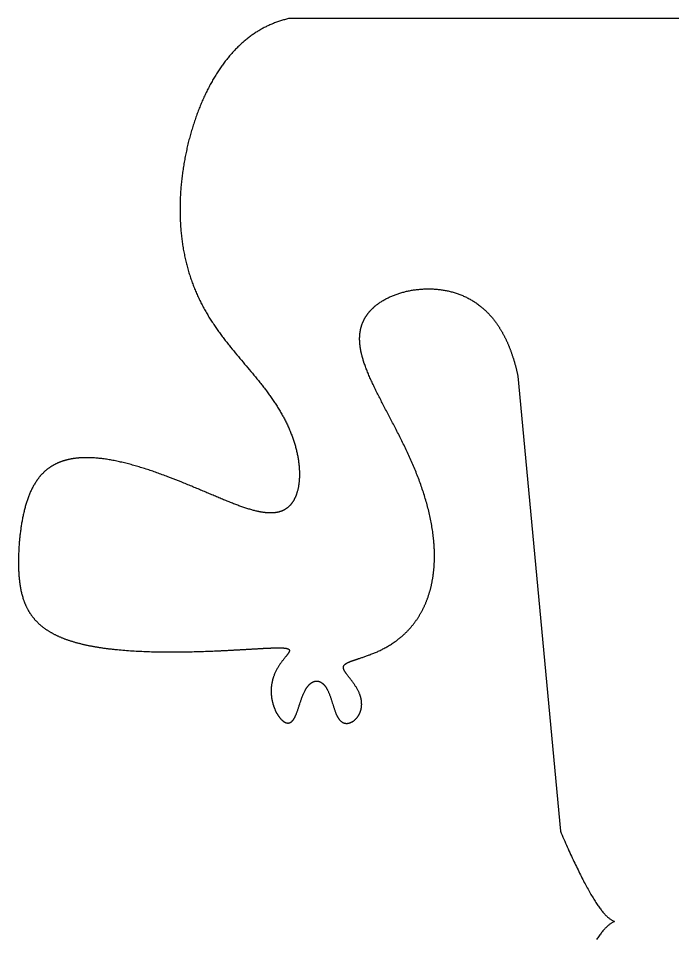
# Model space of a CAD drawing. Extents: x 10 to 579, y 44 to 800.
# Drawn here: x 221.2 to 257.4, y 354 to 405 of the extents above; entities that cross this region are included whole.
import ezdxf

# ---------------------------------------------------------------- set-up
doc = ezdxf.new("R2010")
doc.units = 0
doc.header["$MEASUREMENT"] = 0
doc.layers.get('0').update_dxf_attribs({"lineweight": 0})

msp = doc.modelspace()

# ---------------------------------------------------------------- linework, layer by layer
at = {"color": 18, "lineweight": 25, "true_color": 0x000000}
for p, q in [((286.167, 404.959), (236.167, 404.959)), ((248.818, 385.151), (251.167, 359.959))]:
    msp.add_line(p, q, dxfattribs=at)
for points in [[(236.167, 404.959), (236.111, 404.946), (236.054, 404.932), (235.998, 404.918), (235.943, 404.904), (235.887, 404.889), (235.832, 404.873), (235.777, 404.857), (235.722, 404.84), (235.667, 404.823), (235.613, 404.805), (235.558, 404.787), (235.504, 404.768), (235.451, 404.748), (235.397, 404.728), (235.344, 404.708), (235.291, 404.687), (235.238, 404.666), (235.186, 404.644), (235.133, 404.621), (235.081, 404.598), (235.029, 404.575), (234.978, 404.55), (234.926, 404.526), (234.875, 404.501), (234.824, 404.475), (234.773, 404.449), (234.723, 404.422), (234.673, 404.395), (234.623, 404.367), (234.573, 404.339), (234.523, 404.31), (234.474, 404.281), (234.425, 404.251), (234.376, 404.221), (234.328, 404.19), (234.279, 404.158), (234.231, 404.126), (234.183, 404.094), (234.135, 404.061), (234.088, 404.027), (234.041, 403.993), (233.994, 403.959), (233.947, 403.924), (233.901, 403.888), (233.854, 403.852), (233.808, 403.816), (233.763, 403.778), (233.717, 403.741), (233.672, 403.703), (233.627, 403.664), (233.582, 403.625), (233.537, 403.585), (233.493, 403.545), (233.449, 403.504), (233.405, 403.463), (233.361, 403.421), (233.318, 403.379), (233.274, 403.336), (233.232, 403.293), (233.189, 403.25), (233.146, 403.205), (233.104, 403.161), (233.062, 403.115), (233.02, 403.07), (232.979, 403.023), (232.938, 402.977), (232.897, 402.929), (232.856, 402.882), (232.815, 402.833), (232.775, 402.785), (232.735, 402.736), (232.695, 402.686), (232.656, 402.636), (232.617, 402.585), (232.578, 402.534), (232.539, 402.482), (232.5, 402.43), (232.462, 402.378), (232.424, 402.325), (232.386, 402.271), (232.349, 402.217), (232.312, 402.163), (232.275, 402.108), (232.238, 402.052), (232.201, 401.997), (232.165, 401.94), (232.129, 401.884), (232.093, 401.826), (232.058, 401.769), (232.023, 401.711), (231.988, 401.652), (231.953, 401.593), (231.919, 401.534), (231.885, 401.474), (231.851, 401.413), (231.817, 401.353), (231.784, 401.292), (231.751, 401.23), (231.718, 401.168), (231.686, 401.106), (231.654, 401.043), (231.622, 400.979), (231.59, 400.916), (231.559, 400.852), (231.527, 400.787), (231.497, 400.722), (231.466, 400.657), (231.436, 400.591), (231.406, 400.525), (231.376, 400.459), (231.347, 400.392), (231.318, 400.325), (231.289, 400.257), (231.26, 400.189), (231.232, 400.121), (231.204, 400.052), (231.177, 399.983), (231.149, 399.914), (231.122, 399.844), (231.096, 399.774), (231.069, 399.704), (231.043, 399.633), (231.018, 399.562), (230.992, 399.491), (230.967, 399.419), (230.942, 399.347), (230.918, 399.275), (230.893, 399.202), (230.87, 399.129), (230.846, 399.056), (230.823, 398.983), (230.8, 398.909), (230.777, 398.835), (230.755, 398.761), (230.733, 398.686), (230.712, 398.611), (230.691, 398.536), (230.67, 398.461), (230.649, 398.385), (230.629, 398.31), (230.609, 398.234), (230.59, 398.157), (230.571, 398.081), (230.552, 398.004), (230.534, 397.927), (230.516, 397.85), (230.498, 397.773), (230.481, 397.696), (230.464, 397.618), (230.447, 397.54), (230.431, 397.462), (230.415, 397.384), (230.4, 397.306), (230.384, 397.228), (230.37, 397.149), (230.355, 397.07), (230.342, 396.992), (230.328, 396.913), (230.315, 396.834), (230.302, 396.755), (230.29, 396.675), (230.278, 396.596), (230.266, 396.516), (230.255, 396.437), (230.244, 396.357), (230.234, 396.278), (230.224, 396.198), (230.214, 396.118), (230.205, 396.038), (230.197, 395.958), (230.188, 395.878), (230.18, 395.798), (230.173, 395.718), (230.166, 395.638), (230.159, 395.558), (230.153, 395.478), (230.147, 395.398), (230.142, 395.318), (230.137, 395.238), (230.133, 395.158), (230.128, 395.078), (230.125, 394.998), (230.122, 394.918), (230.119, 394.839), (230.117, 394.759), (230.115, 394.679), (230.113, 394.599), (230.112, 394.52), (230.112, 394.44), (230.112, 394.361), (230.112, 394.281), (230.113, 394.202), (230.114, 394.123), (230.116, 394.044), (230.118, 393.965), (230.121, 393.886), (230.124, 393.807), (230.127, 393.728), (230.131, 393.65), (230.136, 393.572), (230.141, 393.493), (230.146, 393.415), (230.152, 393.337), (230.158, 393.26), (230.165, 393.182), (230.172, 393.105), (230.18, 393.027), (230.188, 392.95), (230.197, 392.873), (230.206, 392.797), (230.216, 392.72), (230.226, 392.644), (230.236, 392.568), (230.247, 392.492), (230.258, 392.416), (230.27, 392.341), (230.283, 392.265), (230.295, 392.19), (230.309, 392.116), (230.323, 392.041), (230.337, 391.967), (230.351, 391.893), (230.367, 391.819), (230.382, 391.745), (230.398, 391.672), (230.415, 391.599), (230.432, 391.526), (230.449, 391.453), (230.467, 391.381), (230.486, 391.309), (230.504, 391.237), (230.524, 391.165), (230.543, 391.094), (230.564, 391.023), (230.584, 390.953), (230.605, 390.882), (230.627, 390.812), (230.649, 390.742), (230.671, 390.673), (230.694, 390.604), (230.718, 390.535), (230.741, 390.466), (230.765, 390.398), (230.79, 390.329), (230.815, 390.262), (230.841, 390.194), (230.867, 390.127), (230.893, 390.06), (230.92, 389.994), (230.947, 389.927), (230.974, 389.862), (231.002, 389.796), (231.031, 389.731), (231.06, 389.666), (231.089, 389.601), (231.119, 389.536), (231.149, 389.472), (231.179, 389.408), (231.21, 389.345), (231.241, 389.282), (231.273, 389.219), (231.304, 389.156), (231.337, 389.094), (231.369, 389.032), (231.402, 388.97), (231.436, 388.909), (231.47, 388.848), (231.504, 388.787), (231.538, 388.726), (231.573, 388.666), (231.608, 388.606), (231.643, 388.546), (231.679, 388.487), (231.715, 388.427), (231.752, 388.369), (231.788, 388.31), (231.825, 388.252), (231.862, 388.193), (231.9, 388.136), (231.938, 388.078), (231.976, 388.021), (232.014, 387.963), (232.053, 387.907), (232.092, 387.85), (232.131, 387.794), (232.17, 387.737), (232.21, 387.681), (232.25, 387.626), (232.29, 387.57), (232.33, 387.515), (232.371, 387.46), (232.411, 387.405), (232.452, 387.35), (232.493, 387.296), (232.535, 387.241), (232.576, 387.187), (232.618, 387.133), (232.659, 387.079), (232.701, 387.026), (232.743, 386.972), (232.786, 386.919), (232.828, 386.866), (232.913, 386.76), (232.998, 386.654), (233.084, 386.55), (233.17, 386.445), (233.256, 386.341), (233.343, 386.237), (233.43, 386.134), (233.516, 386.031), (233.603, 385.928), (233.689, 385.826), (233.776, 385.723), (233.862, 385.621), (233.948, 385.519), (234.034, 385.416), (234.119, 385.314), (234.204, 385.212), (234.288, 385.109), (234.372, 385.007), (234.455, 384.904), (234.537, 384.801), (234.578, 384.75), (234.619, 384.698), (234.66, 384.647), (234.7, 384.595), (234.74, 384.543), (234.78, 384.491), (234.819, 384.439), (234.859, 384.387), (234.898, 384.335), (234.937, 384.283), (234.975, 384.231), (235.014, 384.179), (235.052, 384.126), (235.089, 384.074), (235.127, 384.021), (235.164, 383.968), (235.201, 383.916), (235.237, 383.863), (235.273, 383.81), (235.309, 383.757), (235.345, 383.703), (235.38, 383.65), (235.415, 383.597), (235.45, 383.543), (235.484, 383.489), (235.517, 383.436), (235.551, 383.382), (235.584, 383.328), (235.617, 383.274), (235.649, 383.22), (235.681, 383.165), (235.712, 383.111), (235.743, 383.056), (235.774, 383.002), (235.804, 382.947), (235.834, 382.892), (235.863, 382.837), (235.892, 382.782), (235.921, 382.727), (235.949, 382.672), (235.977, 382.617), (236.004, 382.561), (236.03, 382.506), (236.057, 382.45), (236.083, 382.395), (236.108, 382.339), (236.133, 382.283), (236.157, 382.228), (236.181, 382.172), (236.205, 382.116), (236.227, 382.06), (236.25, 382.004), (236.272, 381.948), (236.293, 381.892), (236.314, 381.836), (236.335, 381.78), (236.355, 381.723), (236.374, 381.667), (236.393, 381.611), (236.412, 381.555), (236.429, 381.499), (236.447, 381.443), (236.464, 381.387), (236.48, 381.331), (236.496, 381.275), (236.511, 381.219), (236.526, 381.164), (236.54, 381.108), (236.554, 381.052), (236.567, 380.997), (236.58, 380.941), (236.592, 380.886), (236.604, 380.831), (236.615, 380.776), (236.625, 380.721), (236.635, 380.666), (236.645, 380.612), (236.654, 380.557), (236.662, 380.503), (236.67, 380.449), (236.677, 380.396), (236.684, 380.342), (236.69, 380.289), (236.696, 380.235), (236.701, 380.183), (236.705, 380.13), (236.709, 380.078), (236.713, 380.026), (236.716, 379.974), (236.718, 379.922), (236.72, 379.871), (236.722, 379.82), (236.722, 379.77), (236.723, 379.72), (236.722, 379.67), (236.721, 379.621), (236.72, 379.572), (236.718, 379.523), (236.716, 379.475), (236.713, 379.427), (236.709, 379.379), (236.705, 379.332), (236.701, 379.286), (236.695, 379.24), (236.69, 379.194), (236.684, 379.149), (236.677, 379.104), (236.67, 379.06), (236.662, 379.016), (236.653, 378.973), (236.645, 378.93), (236.635, 378.888), (236.625, 378.847), (236.615, 378.805), (236.604, 378.765), (236.592, 378.725), (236.586, 378.705), (236.58, 378.686), (236.574, 378.666), (236.568, 378.647), (236.561, 378.628), (236.555, 378.609), (236.548, 378.59), (236.541, 378.571), (236.534, 378.553), (236.527, 378.534), (236.52, 378.516), (236.512, 378.498), (236.505, 378.48), (236.497, 378.462), (236.489, 378.445), (236.481, 378.427), (236.473, 378.41), (236.465, 378.393), (236.457, 378.376), (236.449, 378.359), (236.44, 378.342), (236.431, 378.326), (236.423, 378.309), (236.414, 378.293), (236.405, 378.277), (236.395, 378.261), (236.386, 378.246), (236.377, 378.23), (236.367, 378.215), (236.357, 378.2), (236.347, 378.185), (236.337, 378.17), (236.327, 378.155), (236.317, 378.141), (236.307, 378.127), (236.296, 378.113), (236.286, 378.099), (236.275, 378.085), (236.264, 378.071), (236.253, 378.058), (236.242, 378.045), (236.231, 378.032), (236.219, 378.019), (236.208, 378.006), (236.196, 377.994), (236.185, 377.981), (236.173, 377.969), (236.161, 377.957), (236.149, 377.946), (236.136, 377.934), (236.124, 377.923), (236.112, 377.911), (236.099, 377.9), (236.086, 377.89), (236.073, 377.879), (236.06, 377.868), (236.047, 377.858), (236.034, 377.848), (236.02, 377.838), (236.007, 377.828), (235.993, 377.819), (235.98, 377.809), (235.966, 377.8), (235.952, 377.791), (235.938, 377.783), (235.923, 377.774), (235.909, 377.765), (235.894, 377.757), (235.88, 377.749), (235.865, 377.741), (235.85, 377.734), (235.835, 377.726), (235.82, 377.719), (235.805, 377.712), (235.789, 377.705), (235.774, 377.698), (235.758, 377.692), (235.742, 377.685), (235.726, 377.679), (235.71, 377.673), (235.694, 377.667), (235.678, 377.662), (235.662, 377.656), (235.645, 377.651), (235.628, 377.646), (235.612, 377.641), (235.595, 377.636), (235.578, 377.632), (235.561, 377.628), (235.543, 377.623), (235.526, 377.62), (235.508, 377.616), (235.491, 377.612), (235.473, 377.609), (235.455, 377.606), (235.437, 377.603), (235.419, 377.6), (235.401, 377.597), (235.382, 377.595), (235.364, 377.592), (235.345, 377.59), (235.326, 377.588), (235.308, 377.587), (235.289, 377.585), (235.269, 377.584), (235.25, 377.582), (235.231, 377.581), (235.211, 377.581), (235.192, 377.58), (235.172, 377.579), (235.152, 377.579), (235.132, 377.579), (235.112, 377.579), (235.092, 377.579), (235.071, 377.58), (235.051, 377.58), (235.03, 377.581), (235.009, 377.582), (234.988, 377.583), (234.967, 377.584), (234.946, 377.585), (234.925, 377.587), (234.904, 377.589), (234.882, 377.591), (234.861, 377.593), (234.839, 377.595), (234.817, 377.598), (234.795, 377.6), (234.773, 377.603), (234.751, 377.606), (234.728, 377.609), (234.706, 377.612), (234.683, 377.616), (234.66, 377.619), (234.638, 377.623), (234.615, 377.627), (234.592, 377.631), (234.568, 377.635), (234.545, 377.639), (234.522, 377.644), (234.498, 377.649), (234.474, 377.653), (234.426, 377.664), (234.378, 377.674), (234.329, 377.686), (234.28, 377.697), (234.231, 377.71), (234.18, 377.723), (234.13, 377.737), (234.079, 377.751), (234.027, 377.766), (233.975, 377.781), (233.922, 377.797), (233.869, 377.813), (233.816, 377.83), (233.762, 377.847), (233.707, 377.865), (233.652, 377.884), (233.597, 377.902), (233.541, 377.922), (233.485, 377.941), (233.428, 377.962), (233.371, 377.982), (233.313, 378.003), (233.255, 378.025), (233.197, 378.047), (233.138, 378.069), (233.078, 378.092), (233.019, 378.115), (232.958, 378.139), (232.898, 378.163), (232.837, 378.187), (232.775, 378.211), (232.713, 378.236), (232.651, 378.261), (232.588, 378.287), (232.525, 378.313), (232.461, 378.339), (232.397, 378.365), (232.333, 378.392), (232.268, 378.419), (232.203, 378.446), (232.137, 378.473), (232.072, 378.501), (232.005, 378.529), (231.939, 378.557), (231.872, 378.585), (231.804, 378.614), (231.737, 378.642), (231.669, 378.671), (231.6, 378.7), (231.532, 378.729), (231.463, 378.758), (231.394, 378.788), (231.324, 378.817), (231.254, 378.847), (231.184, 378.876), (231.113, 378.906), (231.043, 378.936), (230.972, 378.965), (230.9, 378.995), (230.829, 379.025), (230.757, 379.055), (230.685, 379.085), (230.613, 379.115), (230.54, 379.145), (230.468, 379.175), (230.395, 379.204), (230.322, 379.234), (230.175, 379.294), (230.027, 379.353), (229.879, 379.412), (229.731, 379.47), (229.582, 379.528), (229.432, 379.585), (229.357, 379.613), (229.282, 379.641), (229.207, 379.669), (229.132, 379.697), (229.057, 379.724), (228.981, 379.751), (228.906, 379.778), (228.831, 379.805), (228.756, 379.832), (228.68, 379.858), (228.605, 379.884), (228.53, 379.91), (228.455, 379.935), (228.379, 379.96), (228.304, 379.985), (228.229, 380.009), (228.154, 380.033), (228.079, 380.057), (228.004, 380.081), (227.93, 380.104), (227.855, 380.126), (227.78, 380.149), (227.706, 380.171), (227.632, 380.192), (227.557, 380.213), (227.483, 380.234), (227.41, 380.254), (227.336, 380.274), (227.262, 380.293), (227.189, 380.312), (227.116, 380.331), (227.043, 380.349), (226.97, 380.366), (226.898, 380.384), (226.826, 380.4), (226.754, 380.416), (226.682, 380.432), (226.611, 380.447), (226.539, 380.462), (226.468, 380.476), (226.398, 380.489), (226.327, 380.502), (226.257, 380.515), (226.188, 380.526), (226.118, 380.538), (226.049, 380.549), (225.981, 380.559), (225.912, 380.568), (225.844, 380.577), (225.777, 380.586), (225.709, 380.594), (225.642, 380.601), (225.576, 380.608), (225.51, 380.614), (225.444, 380.619), (225.379, 380.624), (225.314, 380.628), (225.25, 380.632), (225.186, 380.634), (225.154, 380.636), (225.122, 380.637), (225.09, 380.638), (225.059, 380.638), (225.028, 380.639), (224.996, 380.639), (224.965, 380.64), (224.934, 380.64), (224.903, 380.639), (224.872, 380.639), (224.842, 380.639), (224.811, 380.638), (224.781, 380.637), (224.75, 380.636), (224.72, 380.635), (224.69, 380.634), (224.66, 380.633), (224.63, 380.631), (224.601, 380.629), (224.571, 380.627), (224.542, 380.625), (224.512, 380.623), (224.483, 380.621), (224.454, 380.618), (224.425, 380.615), (224.396, 380.612), (224.367, 380.609), (224.339, 380.606), (224.311, 380.602), (224.282, 380.598), (224.254, 380.595), (224.226, 380.591), (224.198, 380.586), (224.17, 380.582), (224.143, 380.578), (224.115, 380.573), (224.088, 380.568), (224.061, 380.563), (224.034, 380.558), (224.007, 380.552), (223.98, 380.547), (223.953, 380.541), (223.927, 380.535), (223.9, 380.529), (223.874, 380.523), (223.848, 380.516), (223.822, 380.509), (223.796, 380.503), (223.77, 380.496), (223.745, 380.488), (223.719, 380.481), (223.694, 380.473), (223.669, 380.466), (223.644, 380.458), (223.619, 380.45), (223.595, 380.442), (223.57, 380.433), (223.546, 380.424), (223.521, 380.416), (223.497, 380.407), (223.473, 380.398), (223.449, 380.388), (223.426, 380.379), (223.402, 380.369), (223.379, 380.359), (223.356, 380.349), (223.333, 380.339), (223.31, 380.329), (223.287, 380.318), (223.264, 380.307), (223.242, 380.296), (223.219, 380.285), (223.197, 380.274), (223.175, 380.263), (223.153, 380.251), (223.131, 380.239), (223.11, 380.227), (223.088, 380.215), (223.067, 380.203), (223.046, 380.19), (223.025, 380.178), (223.004, 380.165), (222.983, 380.152), (222.962, 380.139), (222.942, 380.125), (222.922, 380.112), (222.901, 380.098), (222.881, 380.084), (222.862, 380.07), (222.842, 380.056), (222.822, 380.041), (222.803, 380.027), (222.784, 380.012), (222.764, 379.997), (222.745, 379.982), (222.727, 379.967), (222.708, 379.951), (222.689, 379.936), (222.671, 379.92), (222.653, 379.904), (222.634, 379.888), (222.616, 379.872), (222.599, 379.855), (222.581, 379.839), (222.563, 379.822), (222.546, 379.805), (222.529, 379.788), (222.512, 379.771), (222.495, 379.753), (222.478, 379.736), (222.461, 379.718), (222.444, 379.7), (222.428, 379.682), (222.412, 379.664), (222.395, 379.646), (222.379, 379.627), (222.363, 379.608), (222.348, 379.59), (222.332, 379.571), (222.317, 379.552), (222.301, 379.532), (222.286, 379.513), (222.271, 379.493), (222.256, 379.473), (222.241, 379.454), (222.226, 379.433), (222.212, 379.413), (222.197, 379.393), (222.183, 379.372), (222.169, 379.352), (222.141, 379.31), (222.114, 379.268), (222.087, 379.225), (222.06, 379.181), (222.034, 379.137), (222.009, 379.093), (221.984, 379.048), (221.96, 379.002), (221.936, 378.956), (221.912, 378.909), (221.889, 378.862), (221.866, 378.814), (221.844, 378.766), (221.823, 378.717), (221.801, 378.668), (221.781, 378.619), (221.76, 378.569), (221.74, 378.518), (221.721, 378.467), (221.702, 378.415), (221.683, 378.364), (221.665, 378.311), (221.647, 378.258), (221.63, 378.205), (221.612, 378.152), (221.596, 378.098), (221.58, 378.043), (221.564, 377.989), (221.548, 377.934), (221.533, 377.878), (221.518, 377.822), (221.504, 377.766), (221.49, 377.71), (221.476, 377.653), (221.462, 377.596), (221.449, 377.539), (221.437, 377.481), (221.424, 377.423), (221.412, 377.365), (221.4, 377.307), (221.389, 377.248), (221.378, 377.189), (221.367, 377.13), (221.356, 377.071), (221.346, 377.011), (221.336, 376.951), (221.327, 376.891), (221.317, 376.831), (221.308, 376.771), (221.3, 376.71), (221.291, 376.649), (221.283, 376.589), (221.275, 376.528), (221.267, 376.467), (221.26, 376.405), (221.253, 376.344), (221.246, 376.283), (221.24, 376.221), (221.233, 376.16), (221.227, 376.098), (221.222, 376.037), (221.216, 375.975), (221.211, 375.913), (221.206, 375.851), (221.202, 375.789), (221.197, 375.728), (221.193, 375.666), (221.19, 375.604), (221.186, 375.542), (221.183, 375.481), (221.18, 375.419), (221.177, 375.357), (221.175, 375.295), (221.173, 375.234), (221.171, 375.172), (221.169, 375.111), (221.168, 375.05), (221.167, 374.988), (221.167, 374.927), (221.167, 374.866), (221.167, 374.805), (221.167, 374.745), (221.168, 374.684), (221.169, 374.624), (221.17, 374.563), (221.172, 374.503), (221.174, 374.443), (221.177, 374.383), (221.18, 374.324), (221.183, 374.264), (221.187, 374.205), (221.191, 374.146), (221.195, 374.088), (221.2, 374.029), (221.206, 373.971), (221.211, 373.913), (221.218, 373.855), (221.224, 373.797), (221.231, 373.74), (221.239, 373.683), (221.247, 373.626), (221.256, 373.57), (221.265, 373.513), (221.275, 373.457), (221.285, 373.402), (221.296, 373.347), (221.307, 373.292), (221.319, 373.237), (221.331, 373.182), (221.344, 373.128), (221.358, 373.075), (221.372, 373.021), (221.387, 372.968), (221.402, 372.916), (221.418, 372.864), (221.435, 372.812), (221.453, 372.76), (221.462, 372.734), (221.471, 372.709), (221.48, 372.683), (221.49, 372.658), (221.499, 372.633), (221.509, 372.608), (221.519, 372.583), (221.529, 372.558), (221.54, 372.533), (221.55, 372.508), (221.561, 372.483), (221.572, 372.459), (221.583, 372.434), (221.595, 372.41), (221.606, 372.386), (221.618, 372.362), (221.63, 372.337), (221.642, 372.314), (221.654, 372.29), (221.667, 372.266), (221.679, 372.242), (221.692, 372.219), (221.705, 372.195), (221.719, 372.172), (221.732, 372.149), (221.746, 372.126), (221.76, 372.103), (221.774, 372.08), (221.788, 372.057), (221.803, 372.034), (221.817, 372.012), (221.832, 371.989), (221.848, 371.967), (221.863, 371.945), (221.879, 371.923), (221.894, 371.901), (221.911, 371.879), (221.927, 371.857), (221.943, 371.835), (221.96, 371.814), (221.977, 371.792), (221.994, 371.771), (222.012, 371.75), (222.029, 371.729), (222.047, 371.708), (222.065, 371.687), (222.083, 371.666), (222.102, 371.646), (222.121, 371.625), (222.14, 371.605), (222.159, 371.584), (222.179, 371.564), (222.198, 371.544), (222.218, 371.524), (222.238, 371.505), (222.259, 371.485), (222.28, 371.465), (222.301, 371.446), (222.322, 371.427), (222.343, 371.407), (222.365, 371.388), (222.387, 371.369), (222.409, 371.351), (222.431, 371.332), (222.454, 371.313), (222.477, 371.295), (222.5, 371.276), (222.523, 371.258), (222.547, 371.24), (222.571, 371.222), (222.595, 371.204), (222.62, 371.187), (222.644, 371.169), (222.669, 371.152), (222.695, 371.134), (222.72, 371.117), (222.746, 371.1), (222.772, 371.083), (222.798, 371.066), (222.824, 371.049), (222.851, 371.033), (222.878, 371.016), (222.905, 371), (222.933, 370.984), (222.961, 370.968), (222.989, 370.952), (223.017, 370.936), (223.046, 370.92), (223.075, 370.904), (223.104, 370.889), (223.133, 370.874), (223.163, 370.858), (223.193, 370.843), (223.223, 370.828), (223.253, 370.813), (223.284, 370.799), (223.315, 370.784), (223.346, 370.77), (223.378, 370.755), (223.41, 370.741), (223.442, 370.727), (223.474, 370.713), (223.506, 370.699), (223.539, 370.686), (223.572, 370.672), (223.606, 370.659), (223.639, 370.645), (223.673, 370.632), (223.707, 370.619), (223.742, 370.606), (223.776, 370.593), (223.811, 370.58), (223.847, 370.568), (223.882, 370.555), (223.918, 370.543), (223.954, 370.531), (223.99, 370.519), (224.027, 370.507), (224.063, 370.495), (224.1, 370.483), (224.138, 370.472), (224.175, 370.46), (224.213, 370.449), (224.251, 370.438), (224.289, 370.427), (224.328, 370.416), (224.367, 370.405), (224.406, 370.394), (224.445, 370.384), (224.485, 370.373), (224.525, 370.363), (224.565, 370.353), (224.605, 370.343), (224.646, 370.333), (224.686, 370.323), (224.727, 370.313), (224.769, 370.304), (224.81, 370.294), (224.852, 370.285), (224.894, 370.276), (224.936, 370.267), (224.979, 370.258), (225.022, 370.249), (225.065, 370.24), (225.108, 370.231), (225.151, 370.223), (225.195, 370.214), (225.239, 370.206), (225.283, 370.198), (225.327, 370.19), (225.372, 370.182), (225.417, 370.174), (225.462, 370.166), (225.507, 370.159), (225.552, 370.151), (225.598, 370.144), (225.644, 370.137), (225.69, 370.13), (225.736, 370.123), (225.783, 370.116), (225.829, 370.109), (225.876, 370.102), (225.923, 370.096), (225.971, 370.089), (226.018, 370.083), (226.066, 370.077), (226.114, 370.071), (226.162, 370.065), (226.21, 370.059), (226.258, 370.053), (226.307, 370.048), (226.356, 370.042), (226.404, 370.037), (226.454, 370.031), (226.503, 370.026), (226.552, 370.021), (226.652, 370.011), (226.752, 370.001), (226.852, 369.992), (226.954, 369.984), (227.055, 369.975), (227.158, 369.967), (227.261, 369.96), (227.364, 369.953), (227.468, 369.946), (227.572, 369.94), (227.677, 369.934), (227.782, 369.928), (227.888, 369.923), (227.993, 369.918), (228.1, 369.914), (228.206, 369.909), (228.313, 369.906), (228.42, 369.902), (228.528, 369.899), (228.635, 369.896), (228.743, 369.894), (228.851, 369.891), (228.959, 369.889), (229.067, 369.888), (229.175, 369.887), (229.283, 369.886), (229.391, 369.885), (229.499, 369.884), (229.608, 369.884), (229.716, 369.884), (229.824, 369.885), (229.932, 369.885), (230.039, 369.886), (230.147, 369.887), (230.254, 369.888), (230.361, 369.89), (230.468, 369.892), (230.575, 369.894), (230.681, 369.896), (230.787, 369.898), (230.892, 369.901), (230.998, 369.903), (231.102, 369.906), (231.207, 369.909), (231.31, 369.913), (231.414, 369.916), (231.516, 369.919), (231.618, 369.923), (231.72, 369.927), (231.821, 369.931), (231.921, 369.935), (232.021, 369.939), (232.12, 369.943), (232.218, 369.948), (232.315, 369.952), (232.364, 369.954), (232.412, 369.957), (232.46, 369.959), (232.508, 369.961), (232.556, 369.963), (232.603, 369.966), (232.65, 369.968), (232.697, 369.97), (232.744, 369.973), (232.791, 369.975), (232.837, 369.977), (232.883, 369.98), (232.929, 369.982), (232.975, 369.985), (233.02, 369.987), (233.065, 369.99), (233.11, 369.992), (233.155, 369.994), (233.199, 369.997), (233.243, 369.999), (233.287, 370.002), (233.331, 370.004), (233.374, 370.006), (233.418, 370.009), (233.46, 370.011), (233.503, 370.014), (233.545, 370.016), (233.587, 370.018), (233.629, 370.021), (233.671, 370.023), (233.712, 370.026), (233.753, 370.028), (233.794, 370.03), (233.834, 370.033), (233.874, 370.035), (233.914, 370.037), (233.953, 370.04), (233.992, 370.042), (234.031, 370.044), (234.07, 370.046), (234.108, 370.049), (234.146, 370.051), (234.184, 370.053), (234.221, 370.055), (234.258, 370.057), (234.295, 370.059), (234.331, 370.061), (234.367, 370.063), (234.403, 370.065), (234.439, 370.067), (234.474, 370.069), (234.508, 370.071), (234.543, 370.073), (234.577, 370.075), (234.611, 370.077), (234.644, 370.079), (234.677, 370.08), (234.71, 370.082), (234.742, 370.084), (234.775, 370.085), (234.806, 370.087), (234.838, 370.089), (234.869, 370.09), (234.899, 370.092), (234.93, 370.093), (234.96, 370.094), (234.989, 370.096), (235.019, 370.097), (235.047, 370.098), (235.076, 370.099), (235.104, 370.101), (235.132, 370.102), (235.16, 370.103), (235.187, 370.104), (235.213, 370.105), (235.24, 370.106), (235.266, 370.106), (235.291, 370.107), (235.317, 370.108), (235.342, 370.109), (235.366, 370.109), (235.39, 370.11), (235.414, 370.11), (235.438, 370.111), (235.461, 370.111), (235.483, 370.111), (235.506, 370.111), (235.527, 370.112), (235.549, 370.112), (235.57, 370.112), (235.591, 370.112), (235.611, 370.111), (235.631, 370.111), (235.651, 370.111), (235.67, 370.111), (235.689, 370.11), (235.708, 370.11), (235.726, 370.109), (235.744, 370.108), (235.761, 370.108), (235.778, 370.107), (235.795, 370.106), (235.811, 370.105), (235.827, 370.104), (235.843, 370.103), (235.858, 370.102), (235.872, 370.1), (235.887, 370.099), (235.901, 370.098), (235.914, 370.096), (235.928, 370.094), (235.941, 370.093), (235.953, 370.091), (235.965, 370.089), (235.977, 370.087), (235.988, 370.085), (235.999, 370.083), (236.01, 370.08), (236.02, 370.078), (236.03, 370.075), (236.04, 370.073), (236.049, 370.07), (236.058, 370.067), (236.067, 370.064), (236.075, 370.061), (236.082, 370.058), (236.09, 370.055), (236.097, 370.052), (236.104, 370.049), (236.11, 370.045), (236.116, 370.041), (236.122, 370.038), (236.127, 370.034), (236.132, 370.03), (236.137, 370.026), (236.141, 370.022), (236.145, 370.017), (236.148, 370.013), (236.152, 370.009), (236.155, 370.004), (236.157, 369.999), (236.16, 369.994), (236.162, 369.989), (236.163, 369.984), (236.165, 369.979), (236.166, 369.974), (236.167, 369.968), (236.167, 369.963), (236.167, 369.957), (236.167, 369.951), (236.167, 369.946), (236.166, 369.94), (236.165, 369.933), (236.163, 369.927), (236.162, 369.921), (236.16, 369.914), (236.158, 369.907), (236.155, 369.901), (236.152, 369.894), (236.149, 369.887), (236.146, 369.879), (236.143, 369.872), (236.139, 369.865), (236.135, 369.857), (236.131, 369.849), (236.126, 369.841), (236.121, 369.833), (236.116, 369.825), (236.111, 369.817), (236.106, 369.809), (236.1, 369.8), (236.094, 369.791), (236.088, 369.783), (236.082, 369.774), (236.075, 369.765), (236.068, 369.755), (236.061, 369.746), (236.054, 369.736), (236.047, 369.727), (236.04, 369.717), (236.032, 369.707), (236.024, 369.697), (236.016, 369.687), (236.008, 369.676), (235.999, 369.666), (235.991, 369.655), (235.982, 369.644), (235.974, 369.633), (235.965, 369.622), (235.956, 369.611), (235.937, 369.588), (235.918, 369.564), (235.899, 369.54), (235.879, 369.515), (235.859, 369.49), (235.838, 369.464), (235.817, 369.437), (235.796, 369.41), (235.775, 369.383), (235.753, 369.354), (235.732, 369.325), (235.71, 369.296), (235.688, 369.265), (235.667, 369.235), (235.645, 369.203), (235.623, 369.171), (235.602, 369.139), (235.58, 369.106), (235.559, 369.072), (235.538, 369.038), (235.518, 369.003), (235.497, 368.967), (235.477, 368.932), (235.457, 368.895), (235.438, 368.858), (235.419, 368.82), (235.4, 368.782), (235.382, 368.744), (235.365, 368.705), (235.348, 368.665), (235.331, 368.625), (235.315, 368.584), (235.3, 368.543), (235.293, 368.523), (235.286, 368.502), (235.279, 368.481), (235.272, 368.46), (235.265, 368.439), (235.258, 368.418), (235.252, 368.396), (235.246, 368.375), (235.24, 368.353), (235.234, 368.332), (235.229, 368.31), (235.223, 368.288), (235.218, 368.267), (235.213, 368.245), (235.208, 368.223), (235.204, 368.201), (235.199, 368.178), (235.195, 368.156), (235.191, 368.134), (235.187, 368.111), (235.184, 368.089), (235.18, 368.066), (235.177, 368.044), (235.174, 368.021), (235.171, 367.999), (235.169, 367.976), (235.167, 367.953), (235.164, 367.93), (235.163, 367.907), (235.161, 367.884), (235.159, 367.861), (235.158, 367.838), (235.157, 367.815), (235.156, 367.792), (235.156, 367.769), (235.155, 367.746), (235.155, 367.723), (235.155, 367.7), (235.156, 367.677), (235.156, 367.653), (235.157, 367.63), (235.158, 367.607), (235.159, 367.584), (235.16, 367.561), (235.162, 367.538), (235.163, 367.515), (235.165, 367.492), (235.168, 367.468), (235.17, 367.445), (235.173, 367.422), (235.175, 367.399), (235.178, 367.376), (235.182, 367.354), (235.185, 367.331), (235.189, 367.308), (235.192, 367.285), (235.196, 367.262), (235.201, 367.24), (235.205, 367.217), (235.21, 367.195), (235.214, 367.172), (235.219, 367.15), (235.224, 367.128), (235.23, 367.106), (235.235, 367.084), (235.241, 367.062), (235.247, 367.04), (235.253, 367.018), (235.259, 366.996), (235.265, 366.975), (235.272, 366.953), (235.279, 366.932), (235.286, 366.911), (235.293, 366.89), (235.3, 366.869), (235.307, 366.848), (235.315, 366.827), (235.322, 366.807), (235.33, 366.787), (235.338, 366.766), (235.346, 366.746), (235.354, 366.726), (235.362, 366.707), (235.371, 366.687), (235.38, 366.668), (235.388, 366.649), (235.397, 366.63), (235.406, 366.611), (235.415, 366.592), (235.424, 366.574), (235.433, 366.556), (235.443, 366.537), (235.452, 366.52), (235.462, 366.502), (235.472, 366.485), (235.481, 366.467), (235.491, 366.45), (235.501, 366.434), (235.511, 366.417), (235.521, 366.401), (235.532, 366.385), (235.542, 366.369), (235.552, 366.353), (235.563, 366.338), (235.573, 366.323), (235.584, 366.308), (235.594, 366.294), (235.605, 366.279), (235.615, 366.265), (235.626, 366.252), (235.637, 366.238), (235.648, 366.225), (235.659, 366.212), (235.67, 366.199), (235.681, 366.187), (235.691, 366.175), (235.702, 366.163), (235.713, 366.151), (235.724, 366.14), (235.735, 366.129), (235.747, 366.119), (235.758, 366.108), (235.769, 366.098), (235.78, 366.088), (235.791, 366.079), (235.802, 366.07), (235.813, 366.061), (235.824, 366.053), (235.835, 366.045), (235.846, 366.037), (235.857, 366.029), (235.868, 366.022), (235.879, 366.015), (235.89, 366.009), (235.901, 366.002), (235.912, 365.997), (235.923, 365.991), (235.934, 365.986), (235.944, 365.981), (235.955, 365.976), (235.966, 365.972), (235.977, 365.968), (235.987, 365.965), (235.998, 365.962), (236.008, 365.959), (236.019, 365.956), (236.029, 365.954), (236.04, 365.952), (236.05, 365.951), (236.06, 365.95), (236.07, 365.949), (236.081, 365.948), (236.091, 365.948), (236.101, 365.949), (236.111, 365.949), (236.121, 365.95), (236.131, 365.951), (236.14, 365.953), (236.15, 365.955), (236.16, 365.957), (236.169, 365.96), (236.179, 365.963), (236.188, 365.966), (236.198, 365.97), (236.207, 365.973), (236.216, 365.978), (236.225, 365.982), (236.234, 365.987), (236.243, 365.993), (236.252, 365.998), (236.261, 366.004), (236.27, 366.01), (236.278, 366.017), (236.287, 366.024), (236.296, 366.031), (236.304, 366.039), (236.313, 366.046), (236.321, 366.054), (236.329, 366.063), (236.337, 366.072), (236.345, 366.081), (236.353, 366.09), (236.361, 366.1), (236.369, 366.11), (236.377, 366.12), (236.385, 366.13), (236.392, 366.141), (236.4, 366.152), (236.408, 366.164), (236.415, 366.175), (236.423, 366.187), (236.43, 366.199), (236.437, 366.212), (236.444, 366.224), (236.452, 366.237), (236.459, 366.25), (236.466, 366.264), (236.473, 366.277), (236.48, 366.291), (236.487, 366.305), (236.493, 366.32), (236.5, 366.334), (236.507, 366.349), (236.514, 366.364), (236.52, 366.379), (236.527, 366.395), (236.533, 366.41), (236.54, 366.426), (236.553, 366.458), (236.566, 366.491), (236.578, 366.525), (236.591, 366.559), (236.603, 366.594), (236.616, 366.629), (236.628, 366.665), (236.641, 366.701), (236.653, 366.738), (236.665, 366.776), (236.677, 366.813), (236.69, 366.851), (236.702, 366.889), (236.715, 366.928), (236.74, 367.005), (236.765, 367.083), (236.791, 367.16), (236.804, 367.199), (236.818, 367.238), (236.831, 367.276), (236.845, 367.314), (236.859, 367.352), (236.874, 367.39), (236.888, 367.427), (236.903, 367.464), (236.918, 367.501), (236.933, 367.537), (236.949, 367.573), (236.964, 367.608), (236.981, 367.642), (236.997, 367.676), (237.014, 367.709), (237.031, 367.742), (237.039, 367.758), (237.048, 367.774), (237.057, 367.79), (237.066, 367.805), (237.075, 367.82), (237.084, 367.835), (237.093, 367.85), (237.102, 367.865), (237.111, 367.879), (237.121, 367.894), (237.13, 367.908), (237.14, 367.921), (237.149, 367.935), (237.159, 367.948), (237.169, 367.961), (237.179, 367.974), (237.189, 367.987), (237.199, 367.999), (237.209, 368.011), (237.219, 368.023), (237.229, 368.035), (237.239, 368.046), (237.25, 368.057), (237.26, 368.068), (237.27, 368.079), (237.281, 368.089), (237.292, 368.099), (237.302, 368.109), (237.313, 368.118), (237.324, 368.128), (237.335, 368.137), (237.346, 368.145), (237.357, 368.154), (237.368, 368.162), (237.379, 368.17), (237.39, 368.177), (237.401, 368.185), (237.412, 368.192), (237.423, 368.198), (237.435, 368.205), (237.446, 368.211), (237.457, 368.217), (237.469, 368.222), (237.48, 368.227), (237.492, 368.232), (237.503, 368.237), (237.515, 368.241), (237.526, 368.245), (237.538, 368.249), (237.55, 368.252), (237.561, 368.255), (237.573, 368.258), (237.585, 368.261), (237.596, 368.263), (237.608, 368.265), (237.62, 368.266), (237.631, 368.268), (237.643, 368.269), (237.655, 368.269), (237.666, 368.27), (237.678, 368.27), (237.69, 368.269), (237.701, 368.269), (237.713, 368.268), (237.725, 368.267), (237.736, 368.265), (237.748, 368.264), (237.759, 368.262), (237.771, 368.259), (237.782, 368.257), (237.794, 368.254), (237.805, 368.25), (237.816, 368.247), (237.828, 368.243), (237.839, 368.239), (237.85, 368.234), (237.862, 368.229), (237.873, 368.224), (237.884, 368.219), (237.895, 368.213), (237.906, 368.207), (237.917, 368.201), (237.928, 368.195), (237.939, 368.188), (237.949, 368.181), (237.96, 368.173), (237.971, 368.166), (237.981, 368.158), (237.992, 368.15), (238.002, 368.141), (238.013, 368.133), (238.023, 368.124), (238.033, 368.114), (238.043, 368.105), (238.053, 368.095), (238.063, 368.085), (238.073, 368.075), (238.083, 368.064), (238.093, 368.053), (238.103, 368.042), (238.112, 368.031), (238.122, 368.019), (238.131, 368.008), (238.14, 367.996), (238.15, 367.983), (238.159, 367.971), (238.168, 367.958), (238.177, 367.945), (238.186, 367.932), (238.195, 367.919), (238.203, 367.905), (238.212, 367.891), (238.221, 367.877), (238.229, 367.863), (238.237, 367.849), (238.246, 367.834), (238.254, 367.819), (238.262, 367.804), (238.27, 367.789), (238.278, 367.774), (238.294, 367.743), (238.309, 367.711), (238.324, 367.678), (238.339, 367.645), (238.353, 367.611), (238.368, 367.577), (238.382, 367.542), (238.395, 367.507), (238.409, 367.472), (238.422, 367.435), (238.435, 367.399), (238.447, 367.362), (238.46, 367.325), (238.472, 367.288), (238.484, 367.251), (238.496, 367.213), (238.52, 367.138), (238.543, 367.062), (238.567, 366.987), (238.59, 366.912), (238.601, 366.874), (238.613, 366.837), (238.625, 366.801), (238.637, 366.764), (238.649, 366.728), (238.661, 366.692), (238.673, 366.657), (238.685, 366.622), (238.698, 366.588), (238.711, 366.554), (238.724, 366.521), (238.737, 366.488), (238.751, 366.456), (238.764, 366.425), (238.778, 366.394), (238.786, 366.379), (238.793, 366.364), (238.8, 366.35), (238.808, 366.335), (238.815, 366.321), (238.823, 366.307), (238.83, 366.293), (238.838, 366.28), (238.846, 366.266), (238.854, 366.253), (238.862, 366.24), (238.87, 366.227), (238.878, 366.215), (238.886, 366.202), (238.894, 366.19), (238.903, 366.179), (238.911, 366.167), (238.92, 366.156), (238.929, 366.145), (238.938, 366.134), (238.947, 366.123), (238.956, 366.113), (238.965, 366.103), (238.974, 366.093), (238.983, 366.083), (238.993, 366.074), (239.002, 366.065), (239.012, 366.056), (239.022, 366.048), (239.031, 366.04), (239.041, 366.032), (239.051, 366.024), (239.061, 366.017), (239.072, 366.01), (239.082, 366.003), (239.092, 365.996), (239.103, 365.99), (239.113, 365.984), (239.124, 365.979), (239.135, 365.973), (239.146, 365.968), (239.156, 365.963), (239.167, 365.959), (239.179, 365.955), (239.19, 365.951), (239.201, 365.947), (239.212, 365.944), (239.224, 365.941), (239.235, 365.938), (239.247, 365.936), (239.258, 365.934), (239.27, 365.932), (239.282, 365.93), (239.294, 365.929), (239.306, 365.928), (239.318, 365.928), (239.33, 365.927), (239.342, 365.927), (239.354, 365.928), (239.366, 365.928), (239.378, 365.929), (239.39, 365.93), (239.403, 365.932), (239.415, 365.934), (239.427, 365.936), (239.44, 365.938), (239.452, 365.941), (239.465, 365.943), (239.477, 365.947), (239.49, 365.95), (239.502, 365.954), (239.514, 365.958), (239.527, 365.962), (239.539, 365.967), (239.552, 365.972), (239.564, 365.977), (239.577, 365.983), (239.589, 365.988), (239.601, 365.994), (239.614, 366.001), (239.626, 366.007), (239.638, 366.014), (239.651, 366.021), (239.663, 366.028), (239.675, 366.036), (239.687, 366.044), (239.699, 366.052), (239.711, 366.06), (239.723, 366.069), (239.735, 366.077), (239.747, 366.087), (239.758, 366.096), (239.77, 366.105), (239.782, 366.115), (239.793, 366.125), (239.804, 366.135), (239.816, 366.146), (239.827, 366.157), (239.838, 366.168), (239.849, 366.179), (239.859, 366.19), (239.87, 366.202), (239.881, 366.213), (239.891, 366.225), (239.901, 366.238), (239.911, 366.25), (239.921, 366.262), (239.931, 366.275), (239.941, 366.288), (239.95, 366.301), (239.96, 366.315), (239.969, 366.328), (239.978, 366.342), (239.987, 366.356), (239.996, 366.37), (240.004, 366.384), (240.012, 366.398), (240.021, 366.413), (240.029, 366.428), (240.036, 366.442), (240.044, 366.457), (240.051, 366.472), (240.058, 366.488), (240.065, 366.503), (240.072, 366.519), (240.079, 366.534), (240.085, 366.55), (240.091, 366.566), (240.097, 366.582), (240.103, 366.598), (240.108, 366.615), (240.113, 366.631), (240.118, 366.648), (240.123, 366.664), (240.128, 366.681), (240.132, 366.698), (240.136, 366.715), (240.14, 366.732), (240.143, 366.749), (240.147, 366.766), (240.15, 366.783), (240.153, 366.801), (240.155, 366.818), (240.158, 366.836), (240.16, 366.853), (240.162, 366.871), (240.163, 366.889), (240.165, 366.906), (240.166, 366.924), (240.167, 366.942), (240.167, 366.96), (240.168, 366.978), (240.168, 366.996), (240.167, 367.014), (240.167, 367.032), (240.166, 367.05), (240.166, 367.068), (240.164, 367.087), (240.163, 367.105), (240.161, 367.123), (240.16, 367.141), (240.157, 367.16), (240.155, 367.178), (240.152, 367.196), (240.15, 367.215), (240.146, 367.233), (240.143, 367.251), (240.14, 367.27), (240.136, 367.288), (240.132, 367.306), (240.127, 367.325), (240.123, 367.343), (240.118, 367.361), (240.113, 367.38), (240.108, 367.398), (240.103, 367.416), (240.097, 367.435), (240.091, 367.453), (240.085, 367.471), (240.079, 367.489), (240.072, 367.507), (240.066, 367.526), (240.059, 367.544), (240.052, 367.562), (240.037, 367.598), (240.022, 367.634), (240.006, 367.669), (239.989, 367.705), (239.972, 367.74), (239.954, 367.775), (239.935, 367.81), (239.916, 367.844), (239.896, 367.878), (239.876, 367.912), (239.856, 367.946), (239.835, 367.979), (239.814, 368.012), (239.792, 368.045), (239.771, 368.077), (239.749, 368.109), (239.727, 368.141), (239.704, 368.172), (239.682, 368.203), (239.66, 368.233), (239.637, 368.264), (239.615, 368.293), (239.593, 368.323), (239.571, 368.351), (239.549, 368.38), (239.527, 368.408), (239.505, 368.436), (239.484, 368.463), (239.463, 368.49), (239.443, 368.516), (239.423, 368.542), (239.403, 368.567), (239.384, 368.592), (239.365, 368.617), (239.347, 368.641), (239.33, 368.665), (239.321, 368.676), (239.313, 368.688), (239.305, 368.699), (239.297, 368.711), (239.289, 368.722), (239.282, 368.733), (239.274, 368.744), (239.267, 368.755), (239.26, 368.766), (239.253, 368.776), (239.247, 368.787), (239.24, 368.797), (239.234, 368.808), (239.228, 368.818), (239.222, 368.828), (239.217, 368.838), (239.212, 368.848), (239.207, 368.858), (239.202, 368.867), (239.197, 368.877), (239.193, 368.887), (239.189, 368.896), (239.185, 368.905), (239.181, 368.915), (239.178, 368.924), (239.175, 368.933), (239.172, 368.942), (239.169, 368.95), (239.167, 368.959), (239.165, 368.968), (239.163, 368.976), (239.162, 368.985), (239.161, 368.993), (239.16, 369.001), (239.159, 369.009), (239.159, 369.017), (239.159, 369.025), (239.159, 369.033), (239.159, 369.041), (239.16, 369.049), (239.161, 369.057), (239.162, 369.064), (239.164, 369.072), (239.166, 369.079), (239.168, 369.086), (239.171, 369.094), (239.173, 369.101), (239.176, 369.108), (239.18, 369.115), (239.184, 369.122), (239.188, 369.129), (239.192, 369.136), (239.196, 369.143), (239.201, 369.149), (239.206, 369.156), (239.212, 369.163), (239.218, 369.169), (239.224, 369.176), (239.23, 369.182), (239.237, 369.188), (239.243, 369.195), (239.251, 369.201), (239.258, 369.207), (239.266, 369.214), (239.274, 369.22), (239.283, 369.226), (239.291, 369.232), (239.3, 369.238), (239.309, 369.244), (239.319, 369.25), (239.329, 369.256), (239.339, 369.262), (239.349, 369.268), (239.36, 369.274), (239.371, 369.28), (239.382, 369.285), (239.394, 369.291), (239.406, 369.297), (239.418, 369.303), (239.43, 369.309), (239.443, 369.314), (239.456, 369.32), (239.469, 369.326), (239.482, 369.332), (239.496, 369.337), (239.51, 369.343), (239.524, 369.349), (239.539, 369.355), (239.554, 369.36), (239.569, 369.366), (239.584, 369.372), (239.599, 369.378), (239.615, 369.384), (239.631, 369.389), (239.647, 369.395), (239.664, 369.401), (239.681, 369.407), (239.698, 369.413), (239.715, 369.419), (239.732, 369.425), (239.75, 369.431), (239.768, 369.437), (239.786, 369.443), (239.804, 369.449), (239.823, 369.455), (239.842, 369.462), (239.861, 369.468), (239.88, 369.474), (239.899, 369.48), (239.919, 369.487), (239.939, 369.493), (239.959, 369.5), (239.979, 369.507), (239.999, 369.513), (240.02, 369.52), (240.041, 369.527), (240.083, 369.54), (240.126, 369.555), (240.169, 369.569), (240.213, 369.584), (240.258, 369.599), (240.303, 369.614), (240.349, 369.63), (240.396, 369.646), (240.443, 369.663), (240.49, 369.68), (240.538, 369.697), (240.586, 369.715), (240.635, 369.733), (240.684, 369.752), (240.734, 369.772), (240.784, 369.792), (240.834, 369.812), (240.884, 369.833), (240.935, 369.854), (240.986, 369.877), (241.037, 369.899), (241.089, 369.922), (241.14, 369.946), (241.192, 369.971), (241.243, 369.996), (241.295, 370.022), (241.347, 370.048), (241.399, 370.075), (241.451, 370.103), (241.503, 370.131), (241.554, 370.16), (241.606, 370.19), (241.658, 370.22), (241.709, 370.251), (241.761, 370.283), (241.812, 370.316), (241.863, 370.349), (241.914, 370.383), (241.965, 370.418), (242.015, 370.453), (242.041, 370.471), (242.066, 370.489), (242.091, 370.508), (242.116, 370.526), (242.141, 370.545), (242.165, 370.564), (242.19, 370.583), (242.215, 370.602), (242.239, 370.622), (242.264, 370.642), (242.288, 370.661), (242.313, 370.682), (242.337, 370.702), (242.361, 370.722), (242.385, 370.743), (242.409, 370.764), (242.433, 370.785), (242.457, 370.806), (242.48, 370.827), (242.504, 370.849), (242.527, 370.871), (242.551, 370.893), (242.574, 370.915), (242.597, 370.937), (242.62, 370.96), (242.643, 370.982), (242.666, 371.005), (242.689, 371.029), (242.711, 371.052), (242.734, 371.075), (242.756, 371.099), (242.778, 371.123), (242.8, 371.147), (242.822, 371.171), (242.844, 371.196), (242.866, 371.22), (242.887, 371.245), (242.909, 371.27), (242.93, 371.295), (242.951, 371.321), (242.972, 371.346), (242.993, 371.372), (243.014, 371.398), (243.034, 371.424), (243.055, 371.45), (243.075, 371.477), (243.095, 371.504), (243.115, 371.531), (243.135, 371.558), (243.154, 371.585), (243.174, 371.612), (243.193, 371.64), (243.213, 371.668), (243.232, 371.696), (243.251, 371.724), (243.269, 371.752), (243.288, 371.781), (243.306, 371.809), (243.325, 371.838), (243.343, 371.867), (243.361, 371.897), (243.378, 371.926), (243.396, 371.956), (243.413, 371.985), (243.431, 372.015), (243.448, 372.046), (243.465, 372.076), (243.481, 372.106), (243.498, 372.137), (243.514, 372.168), (243.53, 372.199), (243.546, 372.23), (243.562, 372.261), (243.578, 372.293), (243.594, 372.324), (243.609, 372.356), (243.624, 372.388), (243.639, 372.42), (243.654, 372.453), (243.668, 372.485), (243.683, 372.518), (243.697, 372.551), (243.711, 372.584), (243.725, 372.617), (243.738, 372.65), (243.752, 372.684), (243.765, 372.717), (243.778, 372.751), (243.791, 372.785), (243.804, 372.819), (243.816, 372.853), (243.828, 372.888), (243.841, 372.922), (243.852, 372.957), (243.864, 372.992), (243.876, 373.027), (243.887, 373.062), (243.898, 373.097), (243.909, 373.133), (243.92, 373.168), (243.93, 373.204), (243.941, 373.24), (243.951, 373.276), (243.961, 373.312), (243.97, 373.348), (243.98, 373.385), (243.989, 373.421), (243.998, 373.458), (244.007, 373.495), (244.016, 373.532), (244.025, 373.569), (244.033, 373.606), (244.041, 373.643), (244.049, 373.681), (244.057, 373.718), (244.064, 373.756), (244.072, 373.794), (244.079, 373.832), (244.086, 373.87), (244.092, 373.908), (244.099, 373.946), (244.105, 373.985), (244.111, 374.024), (244.117, 374.062), (244.123, 374.101), (244.128, 374.14), (244.133, 374.179), (244.138, 374.218), (244.143, 374.257), (244.148, 374.297), (244.152, 374.336), (244.157, 374.376), (244.161, 374.415), (244.164, 374.455), (244.168, 374.495), (244.172, 374.535), (244.175, 374.575), (244.178, 374.615), (244.181, 374.655), (244.183, 374.696), (244.186, 374.736), (244.188, 374.777), (244.19, 374.817), (244.192, 374.858), (244.193, 374.899), (244.195, 374.94), (244.196, 374.981), (244.197, 375.022), (244.197, 375.063), (244.198, 375.104), (244.198, 375.146), (244.199, 375.187), (244.199, 375.228), (244.198, 375.27), (244.198, 375.312), (244.197, 375.353), (244.196, 375.395), (244.195, 375.437), (244.194, 375.479), (244.193, 375.521), (244.191, 375.563), (244.189, 375.605), (244.187, 375.647), (244.185, 375.689), (244.183, 375.732), (244.18, 375.774), (244.177, 375.816), (244.174, 375.859), (244.171, 375.901), (244.168, 375.944), (244.164, 375.987), (244.16, 376.029), (244.156, 376.072), (244.152, 376.115), (244.148, 376.158), (244.143, 376.2), (244.134, 376.286), (244.123, 376.372), (244.112, 376.459), (244.1, 376.545), (244.088, 376.631), (244.074, 376.718), (244.06, 376.805), (244.046, 376.891), (244.03, 376.978), (244.014, 377.065), (243.997, 377.152), (243.979, 377.24), (243.961, 377.327), (243.942, 377.414), (243.923, 377.501), (243.902, 377.588), (243.882, 377.676), (243.86, 377.763), (243.838, 377.85), (243.815, 377.938), (243.792, 378.025), (243.768, 378.112), (243.743, 378.199), (243.718, 378.286), (243.692, 378.373), (243.666, 378.46), (243.639, 378.547), (243.611, 378.634), (243.583, 378.721), (243.555, 378.807), (243.526, 378.894), (243.496, 378.98), (243.466, 379.067), (243.436, 379.153), (243.405, 379.239), (243.374, 379.324), (243.342, 379.41), (243.309, 379.496), (243.277, 379.581), (243.244, 379.666), (243.21, 379.751), (243.176, 379.836), (243.142, 379.921), (243.107, 380.005), (243.072, 380.089), (243.037, 380.173), (243.001, 380.257), (242.965, 380.341), (242.929, 380.424), (242.892, 380.507), (242.855, 380.59), (242.818, 380.673), (242.781, 380.755), (242.743, 380.837), (242.705, 380.919), (242.667, 381.001), (242.629, 381.082), (242.591, 381.163), (242.552, 381.244), (242.513, 381.325), (242.474, 381.405), (242.435, 381.485), (242.396, 381.565), (242.357, 381.644), (242.318, 381.723), (242.278, 381.802), (242.239, 381.88), (242.199, 381.959), (242.16, 382.037), (242.12, 382.114), (242.08, 382.191), (242.041, 382.268), (242.001, 382.345), (241.962, 382.421), (241.922, 382.497), (241.883, 382.573), (241.844, 382.649), (241.805, 382.724), (241.766, 382.798), (241.727, 382.873), (241.688, 382.947), (241.649, 383.02), (241.611, 383.094), (241.572, 383.167), (241.534, 383.239), (241.496, 383.312), (241.458, 383.384), (241.421, 383.455), (241.384, 383.527), (241.347, 383.598), (241.31, 383.668), (241.274, 383.739), (241.238, 383.809), (241.202, 383.878), (241.166, 383.947), (241.131, 384.016), (241.096, 384.085), (241.062, 384.153), (241.028, 384.22), (240.994, 384.288), (240.961, 384.355), (240.928, 384.422), (240.896, 384.488), (240.864, 384.554), (240.832, 384.62), (240.801, 384.685), (240.771, 384.75), (240.741, 384.814), (240.711, 384.878), (240.682, 384.942), (240.653, 385.006), (240.625, 385.069), (240.598, 385.131), (240.571, 385.194), (240.545, 385.256), (240.519, 385.317), (240.494, 385.379), (240.469, 385.439), (240.445, 385.5), (240.422, 385.56), (240.399, 385.62), (240.377, 385.679), (240.356, 385.738), (240.335, 385.797), (240.315, 385.855), (240.296, 385.913), (240.286, 385.942), (240.277, 385.971), (240.268, 386), (240.259, 386.028), (240.25, 386.057), (240.242, 386.085), (240.234, 386.113), (240.225, 386.141), (240.217, 386.17), (240.209, 386.198), (240.202, 386.225), (240.194, 386.253), (240.187, 386.281), (240.18, 386.309), (240.173, 386.336), (240.166, 386.364), (240.16, 386.391), (240.154, 386.418), (240.147, 386.446), (240.141, 386.473), (240.136, 386.5), (240.13, 386.527), (240.125, 386.553), (240.12, 386.58), (240.115, 386.607), (240.11, 386.633), (240.105, 386.66), (240.101, 386.686), (240.097, 386.712), (240.093, 386.739), (240.089, 386.765), (240.085, 386.791), (240.082, 386.817), (240.079, 386.842), (240.076, 386.868), (240.073, 386.894), (240.07, 386.919), (240.068, 386.945), (240.066, 386.97), (240.064, 386.995), (240.062, 387.021), (240.06, 387.046), (240.059, 387.071), (240.058, 387.096), (240.057, 387.12), (240.056, 387.145), (240.056, 387.17), (240.055, 387.194), (240.055, 387.219), (240.055, 387.243), (240.056, 387.267), (240.056, 387.291), (240.057, 387.315), (240.058, 387.339), (240.059, 387.363), (240.06, 387.387), (240.062, 387.411), (240.064, 387.434), (240.066, 387.458), (240.068, 387.481), (240.071, 387.505), (240.073, 387.528), (240.076, 387.551), (240.079, 387.574), (240.083, 387.597), (240.086, 387.62), (240.09, 387.643), (240.094, 387.665), (240.098, 387.688), (240.102, 387.71), (240.107, 387.733), (240.112, 387.755), (240.117, 387.777), (240.122, 387.799), (240.127, 387.821), (240.133, 387.843), (240.139, 387.865), (240.145, 387.887), (240.151, 387.908), (240.158, 387.93), (240.165, 387.951), (240.172, 387.973), (240.179, 387.994), (240.186, 388.015), (240.194, 388.036), (240.201, 388.057), (240.209, 388.078), (240.218, 388.099), (240.226, 388.119), (240.235, 388.14), (240.244, 388.16), (240.253, 388.181), (240.262, 388.201), (240.271, 388.221), (240.281, 388.241), (240.291, 388.261), (240.301, 388.281), (240.311, 388.301), (240.322, 388.32), (240.333, 388.34), (240.344, 388.36), (240.355, 388.379), (240.366, 388.398), (240.378, 388.417), (240.389, 388.436), (240.401, 388.455), (240.414, 388.474), (240.426, 388.493), (240.438, 388.512), (240.451, 388.53), (240.464, 388.549), (240.477, 388.567), (240.491, 388.586), (240.504, 388.604), (240.518, 388.622), (240.532, 388.64), (240.546, 388.658), (240.56, 388.675), (240.575, 388.693), (240.59, 388.711), (240.604, 388.728), (240.62, 388.745), (240.635, 388.763), (240.65, 388.78), (240.666, 388.797), (240.682, 388.814), (240.698, 388.83), (240.714, 388.847), (240.73, 388.864), (240.747, 388.88), (240.764, 388.897), (240.781, 388.913), (240.798, 388.929), (240.815, 388.945), (240.833, 388.961), (240.85, 388.977), (240.868, 388.993), (240.886, 389.008), (240.904, 389.024), (240.922, 389.039), (240.941, 389.055), (240.96, 389.07), (240.978, 389.085), (240.997, 389.1), (241.017, 389.115), (241.036, 389.13), (241.055, 389.144), (241.075, 389.159), (241.115, 389.187), (241.155, 389.216), (241.196, 389.243), (241.238, 389.271), (241.28, 389.298), (241.323, 389.324), (241.366, 389.35), (241.41, 389.375), (241.455, 389.4), (241.5, 389.425), (241.545, 389.449), (241.591, 389.473), (241.638, 389.496), (241.685, 389.518), (241.732, 389.54), (241.781, 389.562), (241.829, 389.583), (241.878, 389.604), (241.927, 389.624), (241.977, 389.643), (242.027, 389.662), (242.078, 389.681), (242.129, 389.699), (242.18, 389.717), (242.232, 389.734), (242.284, 389.75), (242.337, 389.766), (242.389, 389.781), (242.442, 389.796), (242.496, 389.811), (242.549, 389.825), (242.603, 389.838), (242.658, 389.851), (242.712, 389.863), (242.767, 389.874), (242.822, 389.886), (242.877, 389.896), (242.932, 389.906), (242.988, 389.915), (243.043, 389.924), (243.099, 389.933), (243.155, 389.94), (243.211, 389.947), (243.268, 389.954), (243.324, 389.96), (243.381, 389.965), (243.437, 389.97), (243.494, 389.974), (243.551, 389.978), (243.607, 389.981), (243.664, 389.984), (243.721, 389.985), (243.778, 389.987), (243.835, 389.987), (243.892, 389.987), (243.949, 389.987), (244.006, 389.986), (244.063, 389.984), (244.12, 389.981), (244.176, 389.978), (244.233, 389.975), (244.29, 389.97), (244.346, 389.966), (244.403, 389.96), (244.459, 389.954), (244.516, 389.947), (244.572, 389.94), (244.628, 389.932), (244.684, 389.923), (244.74, 389.914), (244.795, 389.904), (244.851, 389.893), (244.906, 389.882), (244.961, 389.87), (245.016, 389.857), (245.071, 389.844), (245.126, 389.83), (245.18, 389.816), (245.234, 389.801), (245.288, 389.785), (245.342, 389.768), (245.395, 389.751), (245.449, 389.734), (245.502, 389.715), (245.554, 389.696), (245.607, 389.676), (245.659, 389.656), (245.711, 389.635), (245.763, 389.613), (245.814, 389.59), (245.865, 389.567), (245.916, 389.543), (245.967, 389.519), (246.017, 389.494), (246.067, 389.468), (246.117, 389.442), (246.166, 389.414), (246.215, 389.386), (246.264, 389.358), (246.312, 389.329), (246.36, 389.299), (246.408, 389.268), (246.455, 389.237), (246.502, 389.205), (246.549, 389.172), (246.595, 389.139), (246.641, 389.105), (246.687, 389.07), (246.71, 389.053), (246.732, 389.035), (246.755, 389.017), (246.777, 388.999), (246.799, 388.98), (246.822, 388.962), (246.844, 388.943), (246.866, 388.924), (246.888, 388.905), (246.91, 388.886), (246.931, 388.867), (246.953, 388.847), (246.974, 388.828), (246.996, 388.808), (247.017, 388.788), (247.039, 388.768), (247.06, 388.747), (247.081, 388.727), (247.102, 388.706), (247.123, 388.685), (247.143, 388.664), (247.164, 388.643), (247.185, 388.621), (247.205, 388.6), (247.226, 388.578), (247.246, 388.556), (247.266, 388.534), (247.286, 388.511), (247.306, 388.489), (247.326, 388.466), (247.346, 388.443), (247.365, 388.42), (247.385, 388.397), (247.405, 388.374), (247.424, 388.35), (247.443, 388.327), (247.462, 388.303), (247.481, 388.279), (247.5, 388.255), (247.519, 388.23), (247.538, 388.206), (247.557, 388.181), (247.575, 388.156), (247.594, 388.131), (247.612, 388.106), (247.63, 388.08), (247.649, 388.054), (247.667, 388.029), (247.685, 388.003), (247.702, 387.977), (247.72, 387.95), (247.738, 387.924), (247.755, 387.897), (247.773, 387.87), (247.79, 387.843), (247.807, 387.816), (247.824, 387.789), (247.841, 387.761), (247.858, 387.733), (247.875, 387.705), (247.892, 387.677), (247.908, 387.649), (247.925, 387.621), (247.941, 387.592), (247.957, 387.563), (247.973, 387.534), (247.989, 387.505), (248.005, 387.476), (248.021, 387.446), (248.037, 387.417), (248.053, 387.387), (248.068, 387.357), (248.083, 387.326), (248.099, 387.296), (248.114, 387.266), (248.129, 387.235), (248.144, 387.204), (248.159, 387.173), (248.174, 387.142), (248.188, 387.11), (248.203, 387.079), (248.217, 387.047), (248.232, 387.015), (248.246, 386.983), (248.26, 386.95), (248.274, 386.918), (248.288, 386.885), (248.302, 386.852), (248.315, 386.819), (248.329, 386.786), (248.342, 386.753), (248.356, 386.719), (248.369, 386.685), (248.382, 386.652), (248.395, 386.617), (248.408, 386.583), (248.421, 386.549), (248.433, 386.514), (248.446, 386.479), (248.458, 386.444), (248.471, 386.409), (248.483, 386.374), (248.495, 386.338), (248.507, 386.303), (248.519, 386.267), (248.531, 386.231), (248.543, 386.195), (248.554, 386.158), (248.566, 386.122), (248.577, 386.085), (248.589, 386.048), (248.6, 386.011), (248.611, 385.974), (248.622, 385.936), (248.633, 385.899), (248.643, 385.861), (248.654, 385.823), (248.664, 385.785), (248.675, 385.747), (248.685, 385.708), (248.695, 385.67), (248.705, 385.631), (248.715, 385.592), (248.725, 385.552), (248.735, 385.513), (248.745, 385.474), (248.754, 385.434), (248.764, 385.394), (248.773, 385.354), (248.782, 385.314), (248.791, 385.273), (248.8, 385.233), (248.809, 385.192), (248.818, 385.151)], [(251.167, 359.959), (251.216, 359.847), (251.264, 359.735), (251.312, 359.625), (251.36, 359.515), (251.408, 359.407), (251.456, 359.3), (251.503, 359.193), (251.55, 359.088), (251.597, 358.984), (251.644, 358.88), (251.691, 358.778), (251.737, 358.677), (251.783, 358.577), (251.829, 358.477), (251.875, 358.379), (251.92, 358.282), (251.966, 358.187), (252.011, 358.092), (252.055, 357.998), (252.1, 357.906), (252.144, 357.815), (252.188, 357.725), (252.232, 357.636), (252.276, 357.548), (252.319, 357.461), (252.362, 357.376), (252.405, 357.292), (252.448, 357.21), (252.49, 357.128), (252.532, 357.048), (252.574, 356.97), (252.615, 356.892), (252.656, 356.816), (252.697, 356.742), (252.738, 356.669), (252.778, 356.597), (252.818, 356.527), (252.858, 356.458), (252.898, 356.391), (252.937, 356.325), (252.975, 356.261), (253.014, 356.198), (253.052, 356.137), (253.09, 356.077), (253.128, 356.019), (253.165, 355.962), (253.202, 355.907), (253.238, 355.854), (253.275, 355.802), (253.311, 355.752), (253.346, 355.703), (253.382, 355.656), (253.417, 355.611), (253.451, 355.567), (253.486, 355.524), (253.52, 355.483), (253.554, 355.444), (253.587, 355.406), (253.62, 355.369), (253.653, 355.334), (253.686, 355.301), (253.718, 355.269), (253.75, 355.238), (253.782, 355.209), (253.813, 355.182), (253.844, 355.155), (253.875, 355.131), (253.905, 355.107), (253.936, 355.085), (253.965, 355.065), (253.995, 355.046), (254.024, 355.028), (254.054, 355.011), (254.082, 354.996), (254.111, 354.982), (254.139, 354.97), (254.167, 354.959)], [(254.167, 354.959), (254.139, 354.948), (254.111, 354.936), (254.082, 354.922), (254.054, 354.907), (254.024, 354.89), (253.995, 354.873), (253.965, 354.853), (253.936, 354.833), (253.905, 354.811), (253.875, 354.787), (253.844, 354.763), (253.813, 354.736), (253.782, 354.709), (253.75, 354.68), (253.718, 354.649), (253.686, 354.617), (253.653, 354.584), (253.62, 354.549), (253.587, 354.512), (253.554, 354.475), (253.52, 354.435), (253.486, 354.394), (253.451, 354.352), (253.417, 354.308), (253.382, 354.262), (253.346, 354.215), (253.311, 354.166), (253.275, 354.116), (253.238, 354.064), (253.202, 354.011), (253.165, 353.956)]]:
    msp.add_lwpolyline(points, dxfattribs=at)

doc.saveas('drawing.dxf')
